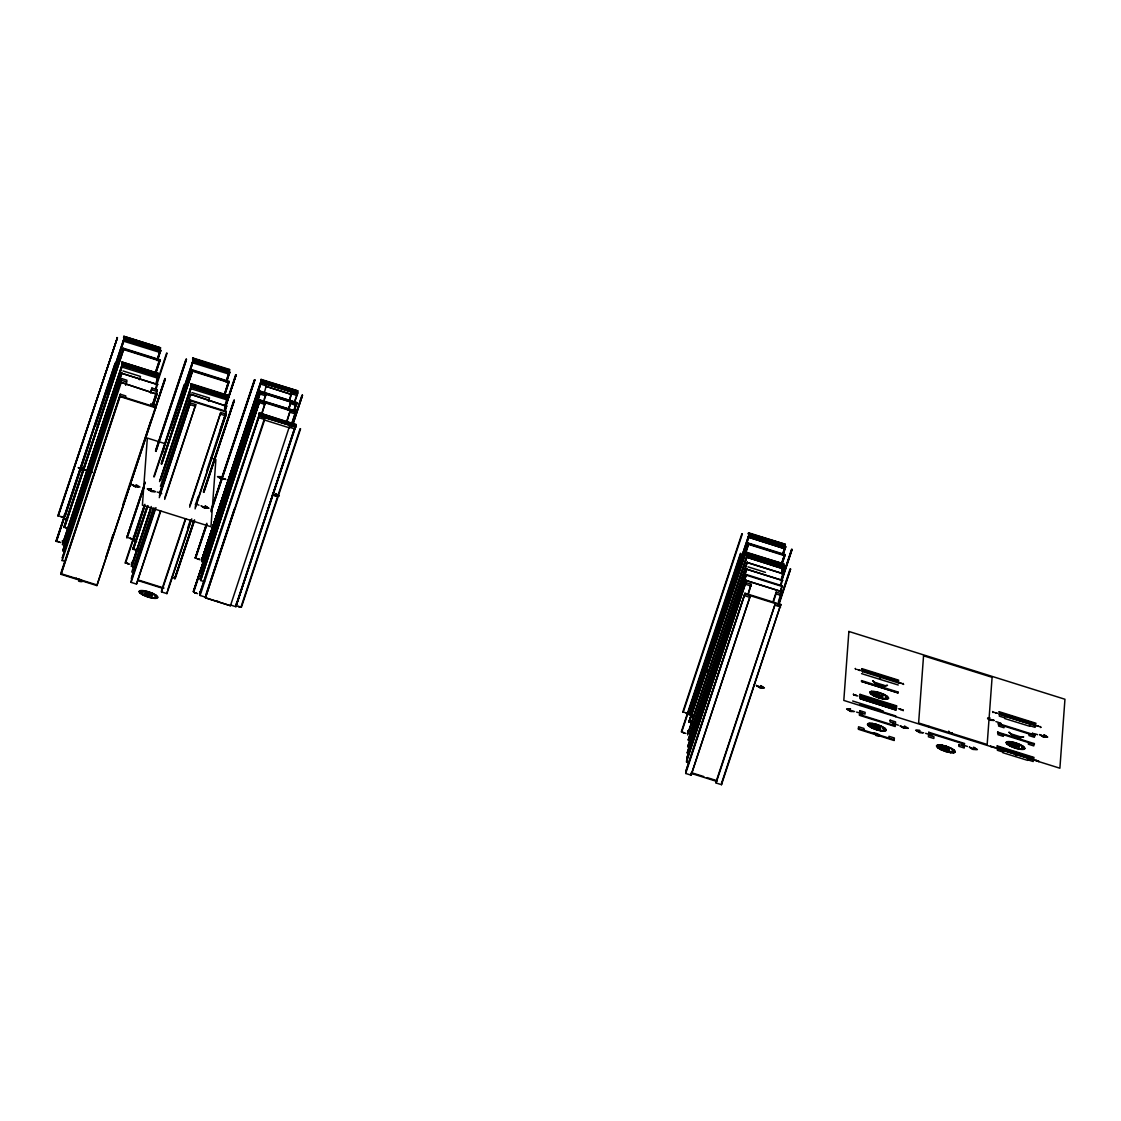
<?xml version="1.0" encoding="UTF-8"?>
<svg xmlns="http://www.w3.org/2000/svg" width="1121" height="1121" viewBox="0 0 1121 1121"><rect width="100%" height="100%" fill="white"/><g stroke="black" fill="none" stroke-linecap="round" stroke-linejoin="round"><path stroke-width="1.5" d="M860.283 697.192L860.325 696.379L860.269 697.262L896.52 708.64L896.59 707.757L859.877 696.239L859.835 697.052L896.085 708.374M861.895 681.54L861.937 680.727L861.881 681.61L898.131 692.988L898.201 692.105L861.489 680.587L861.446 681.386L897.697 692.722M862.624 671.619L862.666 670.806L862.61 671.689M57.802 515.982L117.411 337.659L58.25 516.122M157.725 359.897L160.695 350.284L123.983 338.766L56.05 541.401L115.211 362.938M56.498 541.541L115.659 363.078M64.373 515.646L64.57 514.455L64.514 515.212M62.776 543.545L122.231 364.213L158.93 375.731L158.734 376.922L122.035 365.404L122.231 364.213M67.288 528.622L64.009 526.828L123.408 348.253L160.107 359.757L159.911 360.948L123.198 349.43L123.408 348.253M155.483 406.741L165.319 378.66L96.896 585.582L61.095 574.344L61.263 571.948L120.367 394.242L125.776 395.937L125.65 397.703M65.34 561.789L62.131 560.136M123.646 349.584L123.702 348.827L64.542 527.29L123.66 349.458M96.896 585.582L164.871 378.506M116.962 337.519L117.355 338.416M106.159 557.123L165.319 378.66M123.24 341.064L159.967 352.456M121.46 366.917L158.173 378.309M121.727 363.218L121.923 362.027L158.636 373.545L158.439 374.736L121.727 363.218L158.439 374.736M123.618 337.491L123.814 336.314L160.527 347.818L160.331 349.009L123.618 337.491L160.331 349.009M98.914 414.812L123.983 338.766M61.095 574.344L120.367 394.242M156.996 394.284L121.236 382.429L156.996 394.284L153.129 405.914M121.53 378.534L62.286 558.006L121.53 378.534L126.925 380.229L125.692 385.316M121.797 373.335L157.599 384.573L121.797 373.335L62.692 551.042L121.839 372.704M122.483 365.544L122.539 364.787L63.379 543.265M125.062 563.05L144.399 504.926M143.838 487.957L126.827 537.632L145.099 482.072M127.276 537.772L143.894 487.201M134.702 567.324L131.381 566.147L134.716 567.198M133.161 540.308L136.51 541.345L133.161 540.308L144.763 505.417M133.609 538.991L133.553 539.874L133.749 538.556M137.981 550.803L132.979 549.234L133.175 548.043L133.567 548.94L147.944 505.627M160.821 510.994L136.51 584.069L131.115 582.374L131.241 580.608L154.992 509.2M131.76 572.06L153.255 507.925M131.942 564.774L150.676 509.354M136.51 584.069L160.401 510.896M150.648 405.55L150.775 403.784L156.183 405.48L156.001 407.876L120.199 396.638M150.69 393.149L151.924 388.062L157.332 389.758L152.778 404.807M139.186 591.636L141.554 592.224M142.479 592.659L147.552 594.116M158.285 376.782L158.341 376.025L156.127 382.667M159.462 360.808L159.518 360.051L155.09 373.335M166.623 353.101L156.127 384.657M155.301 596.694L157.669 597.283M191.775 518.869L166.917 593.612L161.508 591.916L161.648 590.15L185.399 518.743M166.917 593.612L167.043 591.846M184.222 384.587L153.787 476.691M155.539 451.273L186.436 359.309L156.001 451.413M194.508 520.648L174.722 578.632L193.555 521.405M175.17 578.772L194.564 519.892M190.472 388.567L227.199 399.959M190.752 384.867L190.948 383.676L227.661 395.195L227.605 395.951L190.752 384.867L190.948 383.676M192.266 362.714L228.978 374.106M192.63 359.154L192.84 357.963L229.539 369.482L229.483 370.238L192.63 359.154L192.84 357.963M193.008 360.416L192.798 361.733L229.497 373.251L229.707 371.934L193.008 360.416L161.886 454.061M191.187 386.633L191.243 385.876L227.955 397.395L227.899 398.151L191.187 386.633L160.121 480.068M161.284 464.094L192.42 369.902L229.132 381.42L223.962 397.549M159.28 497.682L190.346 402.901L195.755 404.597L164.689 499.377M159.574 493.786L190.542 400.141L226.358 411.379L206.979 470.133M226.624 406.222L190.864 394.354L226.624 406.222L224.957 411.197M191.495 387.207L191.551 386.451L161.172 477.798M206.74 525.076L195.236 558.146L206.348 524.166M260.492 392.378L201.388 570.225L200.981 569.314L201.262 571.85L260.548 391.747L193.358 591.692L252.519 413.229M195.699 558.286L206.796 524.32M193.807 591.832L260.24 391.173L296.939 402.691L296.743 403.882L260.03 392.364L260.086 391.607L296.939 402.691M200.785 570.505L200.841 569.748M200.631 580.482L259.904 400.379L200.631 580.482L204.681 581.743M202.172 559.547L201.99 561.943L261.277 381.841L201.654 560.164L261.221 382.471L297.387 393.639L294.122 402.565M264.738 417.699L205.507 597.171L200.099 595.475L199.832 592.939L199.636 594.13L259.077 414.798L295.79 426.316L295.734 427.073L258.881 415.989L259.077 414.798M289.736 425.546L230.45 605.718L205.451 597.871L264.57 420.039L289.568 427.886M205.507 597.171L234.359 509.046M189.687 507.21L220.753 412.444L226.148 414.139L195.082 508.906M227.311 398.445L227.353 397.689L224.536 406.741M227.451 396.386L227.661 395.195M229.048 373.111L229.118 372.228M229.343 370.673L229.539 369.482M203.447 492.273L234.331 400.309L203.896 492.413M224.536 408.717L236.083 374.89L224.985 408.871M230.45 605.718L205.465 597.745M230.506 605.018L235.914 606.713L236.083 604.317M236.531 604.457L235.886 605.508L295.145 427.241M236.475 603.771L236.671 602.58M211.266 509.985L254.845 379.823L211.154 511.779M240.973 607.106L300.134 428.642M241.421 607.246L300.582 428.783M260.899 380.565L261.109 379.388L297.808 390.893L297.611 392.084L260.899 380.565L261.109 379.388M259.61 399.805L200.155 579.137L259.61 399.805L296.308 411.309L296.112 412.5L259.399 400.982L259.455 400.225L296.308 411.309M260.969 381.266L201.514 560.598L260.969 381.266L297.668 392.77L297.471 393.961L260.759 382.443L260.815 381.686L297.668 392.77M259.021 414.111L259.217 412.92L295.916 424.439L295.874 425.195L259.021 414.111L295.874 425.195M200.099 595.475L259.385 415.373L199.776 593.696M261.277 416.087L265.271 402.705L260.843 416.115M263.561 402.481L265.901 394.074L264.234 399.188M264.234 393.275L266.63 384.167M286.275 423.934L290.269 410.538L285.841 423.948M288.559 410.328L290.899 401.921L288.139 410.23M291.446 394.466L266.462 386.493L291.446 394.466L289.232 401.108M289.246 400.982L291.628 392L290.507 395.447M296.603 404.317L296.21 403.42L294.389 410.959M297.037 393.695L296.897 395.461L291.502 393.765M296.028 412.178L292.161 423.808M235.914 606.713L295.79 426.316M295.72 425.63L295.916 424.439M292.021 425.756L302.474 395.237L292.469 425.896M681.302 731.831L740.463 553.368M682.745 712.171L741.906 533.708M683.193 712.311L742.354 533.848M687.607 734.928L746.712 557.221L783.411 568.865L746.712 557.221M692.218 723.437L688.939 721.63L748.324 543.054L785.036 554.573L784.84 555.764L748.127 544.245L748.183 543.489L784.896 555.007M689.527 713.517L689.471 714.399L748.926 534.941L785.639 546.459L785.429 547.777L748.716 536.258L748.786 535.376L785.485 546.894M687.916 733.358L747.231 554.461L783.929 565.979L783.733 567.17L747.02 555.652L747.076 554.895L783.789 566.413M691.111 775.157L750.341 595.685L691.111 775.157L685.702 773.462L685.884 770.94L744.989 593.233L780.805 604.457L721.518 784.686L716.109 782.99L716.235 781.225L775.34 603.518L716.109 782.99M689.247 762.897L686.542 762.042L686.669 760.276L745.773 582.57L751.182 584.265L748.296 594.34M721.518 784.686L721.7 782.178M746.978 553.648L747.175 552.457L783.887 563.975L783.691 565.166L746.978 553.648L747.175 552.457M748.422 533.988L748.618 532.797L785.331 544.316L785.134 545.507L748.422 533.988L748.618 532.797M747.231 554.461L747.175 555.217L783.873 566.736L782.08 572.158M747.483 555.792L747.539 555.035L688.378 733.498M688.883 722.386L748.324 543.054M685.702 773.462L744.989 593.233M686.542 762.042L745.773 582.57M745.927 580.44L781.743 591.678L745.927 580.44L686.823 758.146L745.983 579.809M746.362 574.569L687.215 752.906L746.362 574.569L782.164 585.807L780.468 591.412M746.754 569.244L782.556 580.482L746.754 569.244L687.649 746.95L746.796 568.613M747.245 562.518L783.061 573.756L747.245 562.518L688.14 740.224L747.301 561.887M748.632 543.629L689.023 721.952L692.736 723.115L689.485 721.966L748.59 544.26M715.464 637.709L749.234 535.516L690.676 711.569M776.054 593.878L776.18 592.112L781.589 593.808L781.449 595.573L776.054 593.878L773.28 602.173M784.392 555.624L784.448 554.867L781.673 563.176M784.966 547.637L785.036 546.754L782.822 553.396M790.053 569.706L790.571 569.09L778.142 605.536M781.561 579.935L792.015 549.416L780.903 583.396M861.545 673.623L898.257 685.015M859.891 705.473L859.947 704.717L895.749 715.955L895.693 716.711M862.792 713.965L862.343 712.97M863.829 730.219L863.969 728.454L858.56 726.758L858.378 729.281L894.18 740.519L894.362 737.996L888.967 736.301L888.827 738.066M878.71 703.582L878.233 702.965M878.318 701.788L877.841 701.157M880.475 678.611L879.999 677.981M881.232 675.641L880.742 675.01M893.199 723.493L892.736 722.513M896.071 708.5L896.141 707.617M897.683 692.848L897.753 691.965M898.411 682.927L898.482 682.044M928.917 727.123L928.973 726.366M931.845 735.208L931.383 734.213M962.238 744.75L961.79 743.755M964.719 738.361L964.775 737.604M990.642 746.502L990.698 745.745L991.104 746.642M997.059 748.506L997.115 747.749L1033.828 759.267L1033.772 760.024M998.138 732.279L997.97 734.675L1003.365 736.371L1003.505 734.605M998.769 723.662L998.601 726.058L1004.01 727.753L1004.136 725.988M999.498 713.741L999.329 716.137L1004.738 717.832L1004.864 716.067M997.578 747.903L997.396 750.285L1002.805 751.995L1002.931 750.229M1004.682 718.533L1029.695 726.254M1002.749 752.681L1027.761 760.402M1014.603 745.157C999.988 740.098 1021.357 748.562 1013.006 743.938M1018.078 718.309L1017.602 717.678M1015.934 755.484L1015.444 754.853M1015.556 753.326L1015.08 752.695M1028.503 742.452L1028.363 744.218L1033.772 745.913L1033.954 743.517M1029.134 733.835L1029.008 735.586L1034.403 737.282L1034.585 734.9M1029.863 723.914L1029.737 725.679L1035.131 727.375L1035.314 724.979M1027.929 758.062L1027.803 759.828L1033.198 761.523L1033.38 759.127M1038.41 761.481L1038.466 760.725L1038.859 761.621M139.424 379.725L140.461 376.418L122.974 370.939M208.45 401.374L209.473 398.081L191.999 392.588M58.306 515.366L117.411 337.659M123.814 336.314L160.527 347.818M56.05 541.401L115.155 363.694M65.228 516.122L90.086 441.394M95.565 425.7L124.291 339.341L106.551 393.359M63.953 527.585L123.352 348.995L160.051 360.514L155.497 374.246M121.923 362.027L158.636 373.545M63.925 541.597L122.483 365.418M62.089 560.766L121.236 382.429M157.276 359.631L160.093 350.565L157.276 359.757M157.234 360.682L160.695 350.284M154.488 375.759L159.462 360.682M155.553 373.489L160.107 359.757M150.817 391.383L151.924 388.062M156.632 381.771L158.299 376.656M156.506 383.41L158.93 375.731M155.413 388.875L167.071 353.241M155.945 389.548L157.655 383.943M152.918 403.042L157.332 389.758M153.185 405.284L157.052 393.653M112.941 534.633L106.215 556.366M122.89 504.73L151.055 420.039M155.595 450.516L185.988 359.168M126.827 537.632L145.057 482.829M156.057 450.656L186.436 359.309M133.525 536.861L133.441 536.539M125.524 563.19L144.903 504.31M154.236 476.831L184.685 384.727M134.8 536.118L144.189 507.883M162.419 453.08L164.072 448.092M172.914 421.524L192.938 361.298L229.651 372.817L226.736 381.546M134.758 537.043L139.733 522.092M170.658 429.091L193.316 360.99L179.43 403.392M133.021 548.477L146.977 506.524M161.34 463.337L192.42 369.902M132.979 549.234L147.482 505.613M133.623 548.183L147.426 506.664M161.788 463.477L192.728 370.476L161.732 464.234M131.647 562.574L131.549 562.252M131.367 566.273L151.251 506.496M159.546 481.582L191.243 385.876M150.718 508.303L131.802 565.208L132.446 564.157M132.39 564.914L150.634 509.985M160.569 480.208L191.509 387.081M160.429 486.332L190.864 394.354M154.642 508.093L131.395 578.478L154.6 508.724M159.616 493.156L190.542 400.141M159.406 495.916L190.346 402.901M131.115 582.374L155.973 507.645M164.815 497.612L195.755 404.597M226.904 378.87L228.558 373.882M226.288 381.406L229.062 372.985M226.218 382.415L229.707 371.934M223.513 397.282L228.53 381.715L223.499 397.409M224.018 396.792L229.132 381.42M189.813 505.445L220.753 412.444M161.508 591.916L185.82 518.841M224.999 406.881L235.634 374.75M226.148 404.793L236.083 374.89M225.013 410.566L226.666 405.592M220.276 429.651L226.358 411.379M187.641 528.271L190.402 519.962M195.376 505.01L198.137 496.715M167.604 590.192L190.794 520.438M195.222 507.14L226.148 414.139M203.504 491.516L233.883 400.169M174.722 578.632L194.059 520.508M203.952 491.657L234.331 400.309M211.323 509.228L254.397 379.683M195.236 558.146L206.839 523.269M211.21 511.022L254.845 379.823M193.358 591.692L260.24 391.173M259.862 401.01L200.295 578.702L200.799 578.086M199.916 591.818L199.818 591.496M259.217 412.92L295.776 424.873M206.18 593.878L234.345 509.172M288.125 410.356L290.885 402.047M297.611 392.084L261.053 380.131M297.808 390.893L260.955 379.809M294.136 403.77L297.611 393.527L260.913 382.023M293.996 410.062L296.21 403.42M294.094 410.258L296.308 403.616L296.168 405.382L290.773 403.686M294.445 410.202L296.659 403.56M296.743 403.882L260.184 391.93M291.852 423.234L295.72 411.603L295.538 413.999L290.129 412.304M291.796 423.864L295.664 412.234M291.67 425.63L302.025 395.096M291.978 426.793L302.474 395.237M681.75 731.971L740.911 553.508M748.926 534.941L689.093 714.834L692.414 716.011M690.62 712.452L714.371 640.904M685.828 771.696L744.933 593.99L780.748 605.214M748.422 592.575L751.182 584.265M785.331 544.316L748.478 533.232M785.134 545.507L748.562 533.554M782.766 554.278L784.98 547.51L749.178 536.272M783.229 553.746L785.639 546.459M783.215 554.419L785.569 547.342L748.856 535.824M781.071 565.587L784.392 555.498M782.136 563.317L785.036 554.573M781.519 565.727L784.98 555.329L748.268 543.811M783.887 563.975L747.034 552.891M781.687 571.248L783.341 566.273L781.631 572.004M783.691 565.166L747.118 553.214M782.136 571.402L783.929 565.979M781.757 573.854L783.425 568.739M772.859 602.075L776.18 592.112M780.847 580.398L783.103 573.125M781.617 579.179L791.552 549.276M782.066 579.319L792.015 549.416M780.903 585.456L782.612 579.851M780.51 590.781L782.164 585.807M778.422 601.641L781.785 591.047M778.268 603.771L781.589 593.808M778.52 603.827L790.109 568.95M778.913 604.723L790.571 569.09M721.644 782.92L780.805 604.457M898.355 725.217A5.507 1.429 18.4 0 0 892.891 724.012L893.269 723.83M967.409 746.46A5.507 1.429 18.4 0 0 961.944 745.255L962.322 745.073M1037.654 734.703A5.507 1.429 18.4 0 0 1032.189 733.498L1032.567 733.316M876.426 684.735L875.781 684.328M1012.627 736.217L1011.997 735.824M218.343 601.543L217.306 601.22M881.652 711.527L883.222 711.022L880.237 710.083M950.678 733.19L952.233 732.672M76.873 578.716L76.242 578.31M875.991 735.516A4.008 1.037 18.4 0 0 879.537 735.082A4.008 1.037 18.4 0 0 873.203 732.84L873.679 732.686M151.279 595.601L152.092 595.854M887.089 685.239L883.628 686.206L876.244 683.894L873.077 680.839M884.035 686.388L887.496 685.421M882.031 696.421L882.858 696.673M879.691 728.328L880.517 728.58M948.716 749.977L949.529 750.229M1008.872 732.251L1012.039 735.306L1019.844 737.688L1023.291 736.721M1023.697 736.903L1019.844 737.688M1018.33 746.656L1019.157 746.908M140.657 590.641L142.409 591.65M154.446 597.269L156.197 598.278M869.069 723.367L870.821 724.362M882.858 729.995L884.623 731.004M136.061 484.692L139.915 487.018L135.487 486.878L131.633 484.538L135.501 486.696M274.813 495.818L279.255 495.958L275.402 493.632L278.611 495.762L274.827 495.636L272.459 494.207M200.995 505.795L204.526 508.121L208.968 508.275L205.115 505.935L208.324 508.065L204.54 507.939M703.301 668.761L707.001 668.887L702.671 668.564L706.931 671.143L710.938 671.283L706.945 670.975M987.825 717.944L989.969 717.832M990.207 720.285L994.229 720.411L990.221 720.102L987.559 718.491L993.01 720.186M904.479 726.002L908.332 728.328L903.904 728.188L900.051 725.848L903.918 728.005L907.702 728.132M916.291 730.416L919.977 730.542L915.661 730.219L919.907 732.798L923.62 732.742M858.868 670.19L860.227 670.47L858.882 669.896M900.808 683.348L899.462 682.773L900.822 683.053M61.235 516.865L62.608 517.131L61.263 516.571M995.714 712.998L997.073 713.278L995.728 712.704M130.26 538.514L131.619 538.795L130.274 538.22M1038.144 726.31L1036.799 725.735L1038.158 726.016M198.235 559.225L199.594 559.505L198.249 558.945M856.22 695.623L854.875 695.062L856.234 695.328M900.177 709.411L901.536 709.691L900.191 709.131M59.175 542.172L57.83 541.611L59.189 541.891M128.186 563.835L126.855 563.26L128.214 563.541M172.144 577.623L173.517 577.904L172.172 577.329M993.458 747.175L992.113 746.614L993.472 746.894M1036.266 760.613L1037.626 760.893L1036.28 760.318M195.867 593.233L194.536 592.659L195.895 592.939M238.689 606.671L240.048 606.951L238.703 606.377M686.178 713.04L687.537 713.32L686.206 712.76M684.272 733.036L682.941 732.475L684.3 732.756M1032.189 733.498L1033.254 733.723M892.891 724.012L893.969 724.222M961.944 745.255L963.009 745.479M873.203 732.84L874.31 733.092M877.771 727.501L880.531 728.104M192.686 358.398L229.399 369.916M192.784 358.72L229.483 370.238M192.854 360.85L229.567 372.368M123.927 339.649L160.625 351.167M261.095 384.237L266.504 385.932M123.254 348.673L159.967 360.191M192.364 370.659L229.076 382.177M260.366 394.144L265.775 395.839M259.554 400.561L296.252 412.066M259.736 402.761L265.145 404.471M190.808 384.111L227.507 395.629M190.892 384.433L227.605 395.951M122.091 364.647L158.79 376.166M158.874 376.488L122.175 364.97L62.356 544.624L65.705 545.549M747.931 566.848L765.419 572.341M258.937 415.232L295.636 426.751M259.021 415.555L295.734 427.073M295.047 427.045L236.391 604.892L295.187 426.611L295.019 429.007L289.61 427.311M259.203 417.769L264.612 419.464M190.5 400.772L226.302 412.01M746.32 575.199L782.122 586.437M121.39 380.285L126.799 381.995M151.797 389.828L157.206 391.523M190.22 404.667L195.615 406.363M220.613 414.21L226.022 415.905M745.647 584.335L751.056 586.031M156.043 407.245L120.241 396.007L61.137 573.714L96.938 584.952M744.806 595.755L750.215 597.451M775.214 605.284L780.608 606.979M165.291 443.706L147.341 438.073L142.409 505.235L210.958 526.744L215.891 459.582L211 458.041M857.215 669.517L860.227 670.47M899.462 682.773L902.475 683.726M994.061 712.325L997.073 713.278M1036.799 725.735L1039.812 726.688M999.456 714.371L1035.258 725.609M999.442 714.497L999.049 713.601L1035.762 725.119L1035.258 725.735M1004.85 716.193L1029.849 724.04M874.66 682.367L885.366 685.716M219.127 477.378L224.564 479.087M273.524 494.445L277.602 495.734M1040.596 735.124L1046.033 736.833M1010.876 733.849L1021.567 737.212M854.875 695.062L857.887 696.001M898.524 708.752L901.536 709.691M852.647 700.989L879.635 709.453L881.61 711.485M992.113 746.614L995.126 747.553M1034.613 759.94L1037.626 760.893M997.522 748.534L1033.338 759.758M148.841 489.695L154.292 491.39M201.878 506.328L207.315 508.037M917.258 731.004L922.709 732.714M970.296 747.637L975.732 749.346M79.787 468.438L85.238 470.147M132.824 485.085L138.275 486.794M848.219 709.747L853.656 711.457M901.242 726.394L906.693 728.104M704.268 669.349L709.719 671.059M757.306 685.996L762.756 687.705M858.434 728.524L894.236 739.762M690.13 713.236L690.06 714.119M196.567 558.566L199.594 559.505M59.581 516.192L62.608 517.131M128.607 537.842L131.619 538.795M684.525 712.381L687.537 713.32M67.484 519.696L64.149 518.645L67.47 519.822M64.598 526.534L64.093 527.15L69.446 528.692M133.119 548.8L138.121 550.369M682.941 732.475L685.954 733.414M57.83 541.611L60.842 542.55M126.855 563.26L129.868 564.213M194.536 592.659L197.548 593.612M237.035 605.999L240.048 606.951M137.953 579.893L163.988 588.063M137.911 580.524L162.321 588.189M692.4 772.986L703.792 776.559M707.043 777.582L716.809 780.636M690.718 773.224L716.753 781.393M1019.578 738.403L1020.614 738.823A5.507 1.429 18.4 0 1 1018.961 736.749M883.362 686.907L884.399 687.341A5.507 1.429 18.4 0 1 882.759 685.267M1000.212 723.353L1000.927 723.395M929.968 735.11L930.696 735.152M860.928 713.867L861.643 713.895M854.566 711.485L850.867 711.541L846.607 708.962L850.615 709.103L847.238 709.173L850.881 711.373M887.159 696.393L885.338 696.281M873.035 694.263L871.213 694.151M1009.292 732.321L1012.459 735.376M872.67 680.769L875.837 683.81M948.646 731.116L950.636 733.134M1019.171 746.432L1016.411 745.829M949.557 749.753L946.797 749.164M856.584 712.115A5.507 1.429 18.4 0 1 861.979 714.301M925.624 733.358A5.507 1.429 18.4 0 1 931.019 735.544M880.111 728.202A3.433 0.897 18.4 0 1 875.683 727.697A3.433 0.897 18.4 0 1 874.366 725.805M949.137 749.865A3.433 0.897 18.4 0 1 944.695 749.346A3.433 0.897 18.4 0 1 943.378 747.469M877.239 683.53A5.507 1.429 18.4 0 1 875.375 684.511M882.465 696.295A3.433 0.897 18.4 0 1 878.023 695.791A3.433 0.897 18.4 0 1 876.706 693.899M1018.751 746.53A3.433 0.897 18.4 0 1 1014.323 746.026A3.433 0.897 18.4 0 1 1013.006 744.134M1013.44 735.026A5.507 1.429 18.4 0 1 1011.576 735.993M227.437 480.503A5.507 1.429 18.4 0 1 231.669 482.016M195.446 504.128A5.507 1.429 18.4 0 1 198.992 505.151M157.206 492.049A5.507 1.429 18.4 0 1 161.76 493.73M151.699 595.489A3.433 0.897 18.4 0 1 147.257 594.971A3.433 0.897 18.4 0 1 145.94 593.079M81.357 580.146A4.008 1.037 18.4 0 1 82.113 581.575A4.008 1.037 18.4 0 1 78.568 581.14M75.766 578.45A4.008 1.037 18.4 0 1 76.845 578.548M78.68 578.982A4.008 1.037 18.4 0 1 80.25 579.585M129.56 483.754A5.507 1.429 18.4 0 1 129.938 483.908M88.167 470.792A5.507 1.429 18.4 0 1 92.384 472.319M995.868 721.602A5.507 1.429 18.4 0 1 1001.263 723.788M712.634 671.801A5.507 1.429 18.4 0 1 716.865 673.315M754.027 684.763A5.507 1.429 18.4 0 1 754.419 684.903M862.217 670.666L862.175 671.479L898.86 683.067L898.93 682.185L862.217 670.666M62.538 540.602L62.482 541.359L62.538 540.602M123.842 339.201L123.772 340.083L160.485 351.588L160.555 350.705L123.842 339.201M148.042 596.316L148.49 597.115L148.042 596.316M148.364 591.804L148.813 592.603L148.364 591.804M191.102 386.311L191.046 387.067L227.759 398.586L227.815 397.829L191.102 386.311M192.28 370.336L192.223 371.093L228.922 382.611L228.978 381.855L192.28 370.336M201.71 557.964L201.654 558.72L201.71 557.964M687.79 731.032L687.734 731.789L687.79 731.032M689.233 711.373L689.177 712.129L689.233 711.373M748.197 537.127L784.896 548.772L748.197 537.127M848.877 631.459L843.805 700.429L1059.891 768.221L1064.95 699.252L848.877 631.459M853.459 694.235L853.852 695.132L853.459 694.235M855.351 668.508L855.743 669.405L855.351 668.508M860.017 694.361L859.961 695.118L896.674 706.636L896.73 705.88L860.017 694.361M861.909 668.648L861.853 669.405L898.552 680.923L898.608 680.167L861.909 668.648M860.157 698.663L895.959 710.027L860.157 698.663M859.457 714.539L859.401 715.296L895.203 726.534L895.259 725.777L859.457 714.539M859.737 710.644L859.611 712.41L865.02 714.105L865.146 712.339L859.737 710.644M867.626 724.222L869.952 725.091L867.626 724.222M869.966 692.316L872.292 693.184L869.966 692.316M870.905 725.245L875.949 726.968L870.905 725.245M873.245 693.339L878.289 695.062L873.245 693.339M876.454 729.028L876.902 729.841L876.454 729.028M876.79 724.516L877.239 725.329L876.79 724.516M878.794 697.122L879.242 697.935L878.794 697.122M879.13 692.61L879.579 693.423L879.13 692.61M883.74 729.267L886.066 730.149L883.74 729.267M886.08 697.36L888.407 698.243L886.08 697.36M890.144 720.186L890.018 721.952L895.427 723.648L895.553 721.882L890.144 720.186M903.12 683.502L903.512 684.399L903.12 683.502M902.741 709.691L903.134 710.588L902.741 709.691M923.55 655.799L918.617 722.975L987.167 744.484L992.099 677.308L923.55 655.799M928.566 735.026L928.426 736.791L933.835 738.487L933.961 736.721L928.566 735.026M928.763 732.265L928.706 733.022L964.522 744.246L964.578 743.489L928.763 732.265M936.638 745.871L938.978 746.74L936.638 745.871M939.93 746.908L945.395 748.464L939.93 746.908M945.479 750.692L945.914 751.504L945.479 750.692M945.802 746.18L946.25 746.992L945.802 746.18M952.752 750.93L955.092 751.799L952.752 750.93M958.959 744.554L958.833 746.32L964.242 748.015L964.368 746.25L958.959 744.554M992.631 711.583L993.024 712.48L992.631 711.583M997.69 732.139L997.634 732.896L1034.347 744.414L1034.403 743.657L997.69 732.139M998.321 723.521L998.265 724.278L1034.977 735.796L1035.033 735.04L998.321 723.521M999.189 711.723L999.133 712.48L1035.846 723.998L1035.902 723.241L999.189 711.723M997.256 745.871L997.2 746.628L1033.912 758.146L1033.968 757.39L997.256 745.871M1006.266 742.55L1008.592 743.419L1006.266 742.55M1015.094 747.357L1015.542 748.169L1015.094 747.357M1015.43 742.845L1015.878 743.657L1015.43 742.845M1022.38 747.595L1024.706 748.478L1022.38 747.595M1040.4 726.576L1040.792 727.473L1040.4 726.576M144.651 594.943L143.432 595.153L144.651 594.943M153.002 593.57L151.783 593.766L153.002 593.57M871.423 691.461L873.427 692.414L871.423 691.461M875.417 695.763L874.198 695.959L875.417 695.763M883.754 694.389L882.549 694.586L883.754 694.389M885.212 698.089L887.215 699.056L885.212 698.089M873.063 727.669L871.858 727.865L873.063 727.669M881.414 726.296L880.195 726.492L881.414 726.296M938.095 745.017L940.099 745.983L938.095 745.017M942.088 749.318L940.869 749.529L942.088 749.318M950.426 747.945L949.221 748.141L950.426 747.945M1007.709 741.696L1009.727 742.648L1007.709 741.696M951.883 751.645L953.887 752.611L951.883 751.645M1011.717 745.997L1010.497 746.194L1011.717 745.997M1020.054 744.624L1018.835 744.82L1020.054 744.624M1021.511 748.324L1023.515 749.29L1021.511 748.324M151.91 594.158L148.785 594.326L151.91 594.158M882.675 694.964C874.66 694.838 883.46 697.318 882.675 694.964M880.335 726.87L877.197 727.053L880.335 726.87M949.347 748.534L946.222 748.702L949.347 748.534M1018.975 745.199L1015.836 745.381L1018.975 745.199M145.94 592.883L147.958 594.088L145.94 592.883M876.706 693.703L878.724 694.894L876.706 693.703M874.366 725.609L876.384 726.8L874.366 725.609M82.197 467.793L78.19 467.653L82.45 470.231L86.457 470.372L82.464 470.063L78.82 467.849L82.197 467.793M221.538 476.733L217.516 476.593L221.776 479.171L225.797 479.312L221.79 479.003L218.161 476.803L221.538 476.733M151.251 489.036L147.243 488.896L151.489 491.488L155.511 491.615L151.503 491.306L147.874 489.106L151.251 489.036M756.437 685.463L759.954 687.79L764.396 687.93L760.542 685.604L763.765 687.734L759.968 687.607L756.437 685.463M1039.713 734.591L1043.245 736.917L1047.687 737.072L1043.833 734.731L1047.042 736.861L1043.259 736.735L1039.713 734.591M969.427 747.104L972.944 749.431L977.386 749.585L973.532 747.245L976.741 749.374L972.958 749.248L969.427 747.104M874.955 691.629L876.09 692.554L874.955 691.629M882.717 698.061L883.852 699L882.717 698.061M144.189 590.809L145.324 591.748L144.189 590.809M142.269 593.457L140.223 593.149L142.269 593.457M156.394 595.573L154.348 595.265L156.394 595.573M151.966 597.241L153.101 598.18L151.966 597.241M1011.254 741.864L1012.389 742.789L1011.254 741.864M872.614 723.535L873.735 724.46L872.614 723.535M1009.334 744.498L1007.275 744.19L1009.334 744.498M1023.459 746.628L1021.399 746.32L1023.459 746.628M1019.017 748.296L1020.152 749.234L1019.017 748.296M870.695 726.17L868.635 725.862L870.695 726.17M884.819 728.3L882.759 727.991L884.819 728.3M880.377 729.967L881.512 730.906L880.377 729.967M941.626 745.185L942.761 746.124L941.626 745.185M939.706 747.833L937.66 747.525L939.706 747.833M953.831 749.949L951.771 749.641L953.831 749.949M949.403 751.616L950.524 752.555L949.403 751.616M152.12 595.377L149.289 594.62L152.12 595.377M871.423 727.711A9.865 2.564 18.4 0 0 886.207 730.303A9.865 2.564 18.4 0 0 872.909 723.535A9.865 2.564 18.4 0 0 871.423 727.711M871.802 727.669A9.178 2.382 18.4 0 0 885.548 730.093A9.178 2.382 18.4 0 0 873.189 723.788A9.178 2.382 18.4 0 0 871.802 727.669M940.813 749.332A9.178 2.382 18.4 0 0 954.56 751.743A9.178 2.382 18.4 0 0 942.201 745.437A9.178 2.382 18.4 0 0 940.813 749.332M940.435 749.36A9.865 2.564 18.4 0 0 955.218 751.967A9.865 2.564 18.4 0 0 941.934 745.185A9.865 2.564 18.4 0 0 940.435 749.36M874.142 695.763A9.178 2.382 18.4 0 0 887.888 698.187A9.178 2.382 18.4 0 0 875.529 691.881A9.178 2.382 18.4 0 0 874.142 695.763M873.763 695.805A9.865 2.564 18.4 0 0 888.547 698.397A9.865 2.564 18.4 0 0 875.263 691.629A9.865 2.564 18.4 0 0 873.763 695.805M1010.063 746.04A9.865 2.564 18.4 0 0 1024.846 748.632A9.865 2.564 18.4 0 0 1011.562 741.864A9.865 2.564 18.4 0 0 1010.063 746.04M1010.441 745.997A9.178 2.382 18.4 0 0 1024.188 748.422A9.178 2.382 18.4 0 0 1011.829 742.116A9.178 2.382 18.4 0 0 1010.441 745.997M142.998 594.985A9.865 2.564 18.4 0 0 157.781 597.591A9.865 2.564 18.4 0 0 144.497 590.809A9.865 2.564 18.4 0 0 142.998 594.985M143.376 594.943A9.178 2.382 18.4 0 0 157.122 597.367A9.178 2.382 18.4 0 0 144.777 591.061A9.178 2.382 18.4 0 0 143.376 594.943"/></g></svg>
